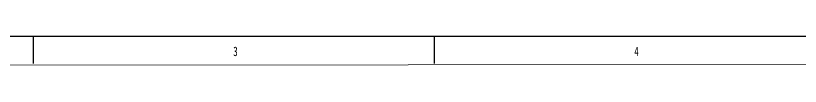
# Model space of a CAD drawing. Header units: millimetres. Extents: x 0 to 1189, y 0 to 841.
# Drawn here: x 290.7 to 581.4, y 830.3 to 841 of the extents above; entities that cross this region are included whole.
import ezdxf

# ---------------------------------------------------------------- set-up
doc = ezdxf.new("R2010")
doc.units = ezdxf.units.MM
for name, color, linetype in [('10', 7, 'Continuous'), ('5', 7, 'Continuous'), ('9', 7, 'Continuous')]:
    doc.layers.add(name, color=color, linetype=linetype)
doc.styles.add('SLDTEXTSTYLE0', font='TXT', dxfattribs={"width": 0.7})

msp = doc.modelspace()

# ---------------------------------------------------------------- linework, layer by layer
at = {"layer": '10', "color": 7}
for p, q in [((297.25, 831), (297.25, 841)), ((445.88, 831), (445.88, 841))]:
    msp.add_line(p, q, dxfattribs=at)
at = {"layer": '5', "color": 7, "lineweight": 15}
msp.add_line((1178.45, 831.05), (24.45, 830.27), dxfattribs=at)
at = {"layer": '9', "color": 7}
msp.add_line((1189, 841), (0, 841), dxfattribs=at)

# ---------------------------------------------------------------- texts
at = {"layer": '9', "color": 7, "char_height": 3.5, "attachment_point": 2, "style": 'SLDTEXTSTYLE0'}
for s, insert in [('3', (372.14, 837.26)), ('4', (520.75, 837.26))]:
    msp.add_mtext(s, dxfattribs=dict(at, insert=insert))

doc.saveas('drawing.dxf')
